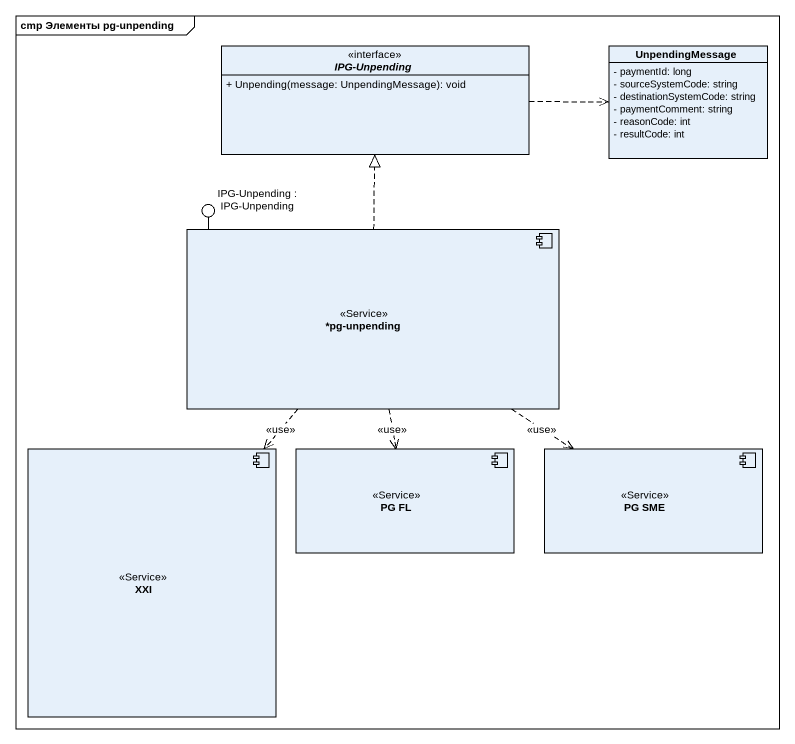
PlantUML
@startuml
mainframe cmp Элементы pg-unpending
allowmixing
hide circle
hide empty members
skinparam classAttributeIconSize 0
interface "IPG-Unpending" as IPG_Unpending {
  + Unpending(message: UnpendingMessage): void
}
class UnpendingMessage {
  - paymentId: long
  - sourceSystemCode: string
  - destinationSystemCode: string
  - paymentComment: string
  - reasonCode: int
  - resultCode: int
}
() "IPG-Unpending : IPG-Unpending" as IPG_Unpending_2
component "*pg-unpending" as pg_unpending <<Service>>
component XXI <<Service>>
component "PG FL" as PG_FL <<Service>>
component "PG SME" as PG_SME <<Service>>
pg_unpending -up- IPG_Unpending_2
IPG_Unpending .right.> UnpendingMessage
pg_unpending .up.|> IPG_Unpending
pg_unpending ..> XXI : <<use>>
pg_unpending ..> PG_FL : <<use>>
pg_unpending ..> PG_SME : <<use>>
@enduml
